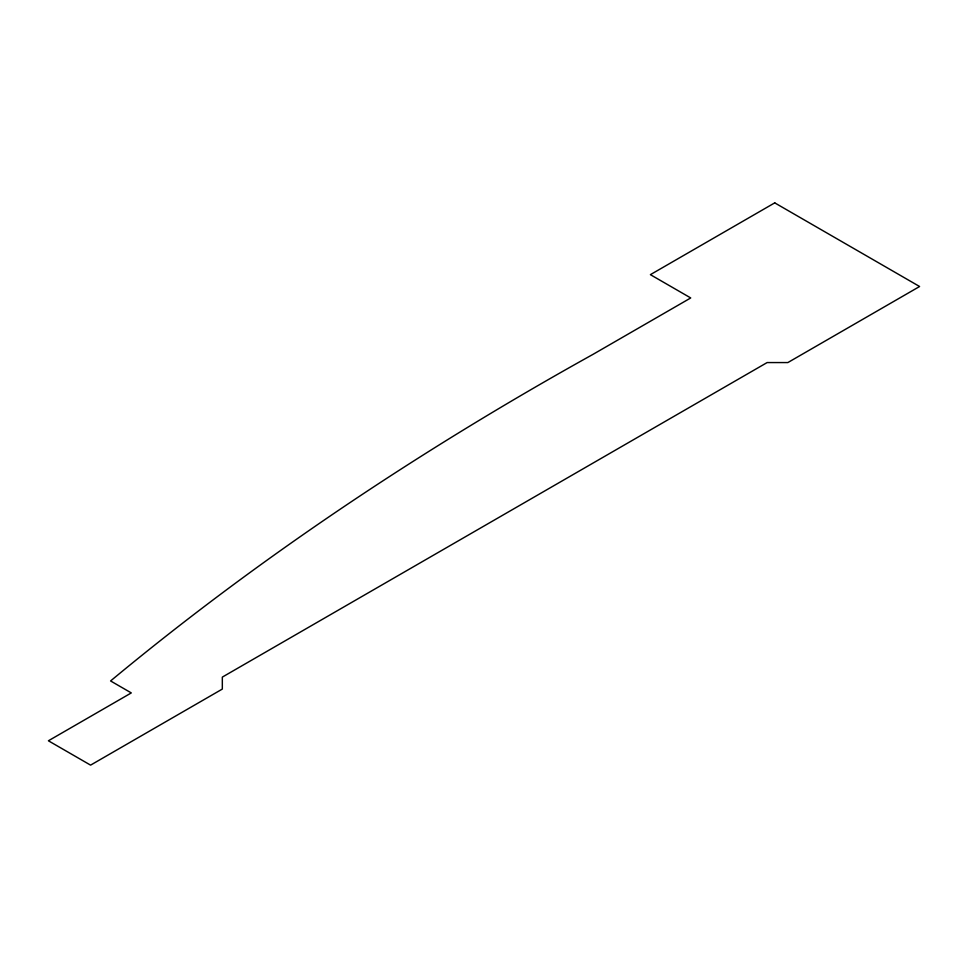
<?xml version="1.0" encoding="UTF-8"?>
<svg xmlns="http://www.w3.org/2000/svg" width="968" height="968" viewBox="0 0 968 968"><rect width="100%" height="100%" fill="white"/><g stroke="black" fill="none" stroke-linecap="round" stroke-linejoin="round"><path stroke-width="1.45" d="M774.739 202.869L650.387 274.658L690.729 297.95L593.033 354.349A3778.273 2181.364 0 0 0 110.582 680.952L131.297 692.919L48.4 740.786L90.581 765.131L222.325 689.071L222.325 677.104L767.128 362.564L787.855 362.564L919.6 286.504L774.739 202.869"/></g></svg>
